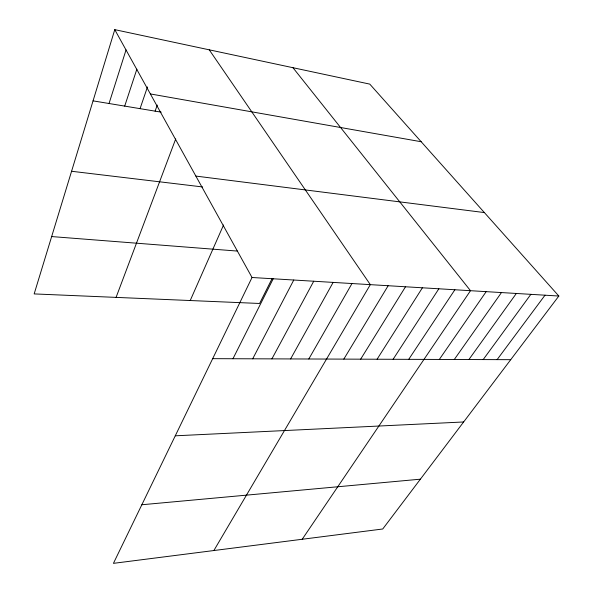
<?xml version="1.0" encoding="UTF-8"?>
<svg xmlns="http://www.w3.org/2000/svg" width="593" height="593" viewBox="0 0 593 593"><rect width="100%" height="100%" fill="white"/><g stroke="black" fill="none" stroke-linecap="round" stroke-linejoin="round"><path stroke-width="0.89" d="M114.775 29.65L252.025 277.502L113.426 563.35L382.737 528.993L558.836 296.033L369.773 84.11L114.775 29.65L34.164 293.913L259.593 303.475L272.002 278.769M109.038 103.508L126.057 49.894M124.7 106.11L136.864 69.188M140.052 108.652L147.464 86.941M155.107 111.143L157.256 105.065M116.08 297.389L175.713 138.918M190.22 300.532L223.554 224.984M232.96 358.735L273.203 278.784M252.7 358.802L293.765 280.022M271.905 358.869L313.727 281.23M290.6 358.935L333.133 282.401M308.805 358.995L351.983 283.536M213.873 550.534L370.321 284.647L209.247 49.827M343.814 359.113L388.156 285.722M360.663 359.173L405.508 286.767M377.089 359.225L422.401 287.79M393.107 359.284L438.85 288.784M408.733 359.336L454.875 289.755M302.215 539.267L470.494 290.696L292.957 67.706M439.331 359.44L486.178 291.645M454.297 359.491L501.456 292.564M468.907 359.543L516.34 293.461M483.176 359.588L530.861 294.343M497.104 359.64L545.019 295.195M141.831 504.754L420.385 479.181M175.269 435.811L463.637 421.971M212.672 358.669L510.721 359.684M252.025 277.502L558.836 296.033M51.658 236.563L237.415 251.076M71.575 171.266L202.665 186.958M195.86 176.077L484.385 212.576M93.049 100.862L161.185 112.151M150.377 93.939L421.178 141.734"/></g></svg>
